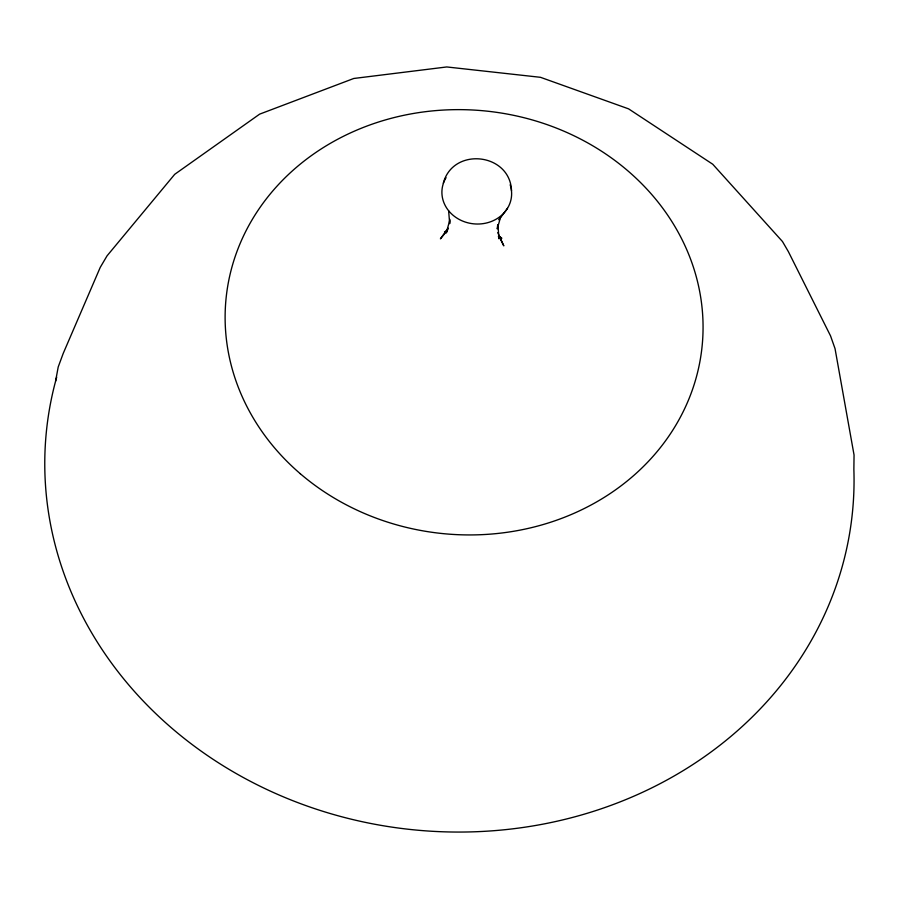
<?xml version="1.0" encoding="UTF-8"?>
<svg xmlns="http://www.w3.org/2000/svg" width="899" height="899" viewBox="0 0 899 899"><rect width="100%" height="100%" fill="white"/><g stroke="black" fill="none" stroke-linecap="round" stroke-linejoin="round"><path stroke-width="1.35" d="M449.983 220.862L449.669 223.637L448.635 210.793M497.72 224.728L497.248 228.897L500.676 216.783M55.581 381.21L58.21 366.983L63.222 353.408L100.239 267.385L107.048 255.844L174.709 174.316L259.642 114.139L353.79 78.471L446.781 66.953L540.501 77.314L628.581 108.858L712.761 164.247L782.467 241.516L788.378 251.641L830.53 335.855L835.036 348.632L854.05 454.995L853.87 469.492A405.044 359.611 5.6 0 1 406.393 829.035A405.044 359.611 5.6 0 1 56.671 377.232M449.938 219.435L446.297 232.942L448.275 228.357M443.319 183.171C452.961 146.548 510.149 152.864 511.52 190.712M499.945 217.558L498.956 219.862L507.474 208.332M448.005 228.267L440.42 238.842L445.679 232.459M444.488 231.987L446.814 230.717M498.484 236.111L501.833 238.325L498.653 235.684M500.114 238.471L503.8 245.854L497.81 232.627M498.473 236.313L498.923 238.763L497.967 224.626M510.16 184.767A34.904 30.993 5.6 0 1 473.256 223.795A34.904 30.993 5.6 0 1 446.05 177.687M300.266 473.694A239.224 212.389 5.6 0 0 696.68 375.894A239.224 212.389 5.6 0 0 395.313 117.263A239.224 212.389 5.6 0 0 300.266 473.694"/></g></svg>
